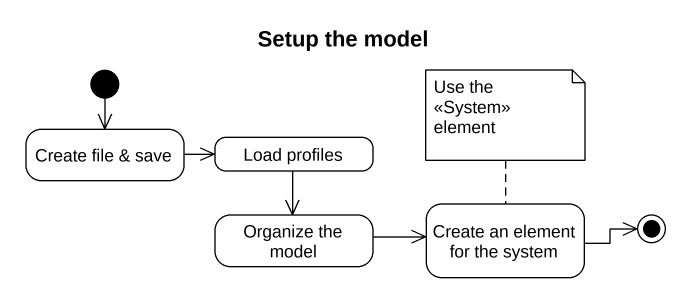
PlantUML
@startuml
title Setup the model
hide empty description
state "Create file & save" as Create_file_save
state "Load profiles" as Load_profiles
state "Organize the model" as Organize_the_model
state "Create an element for the system" as Create_an_element_for_the
[*] --> Create_file_save
Create_file_save -right-> Load_profiles
Load_profiles --> Organize_the_model
Organize_the_model -right-> Create_an_element_for_the
Create_an_element_for_the -right-> [*]
note top of Create_an_element_for_the : Use the <<System>> element
@enduml
